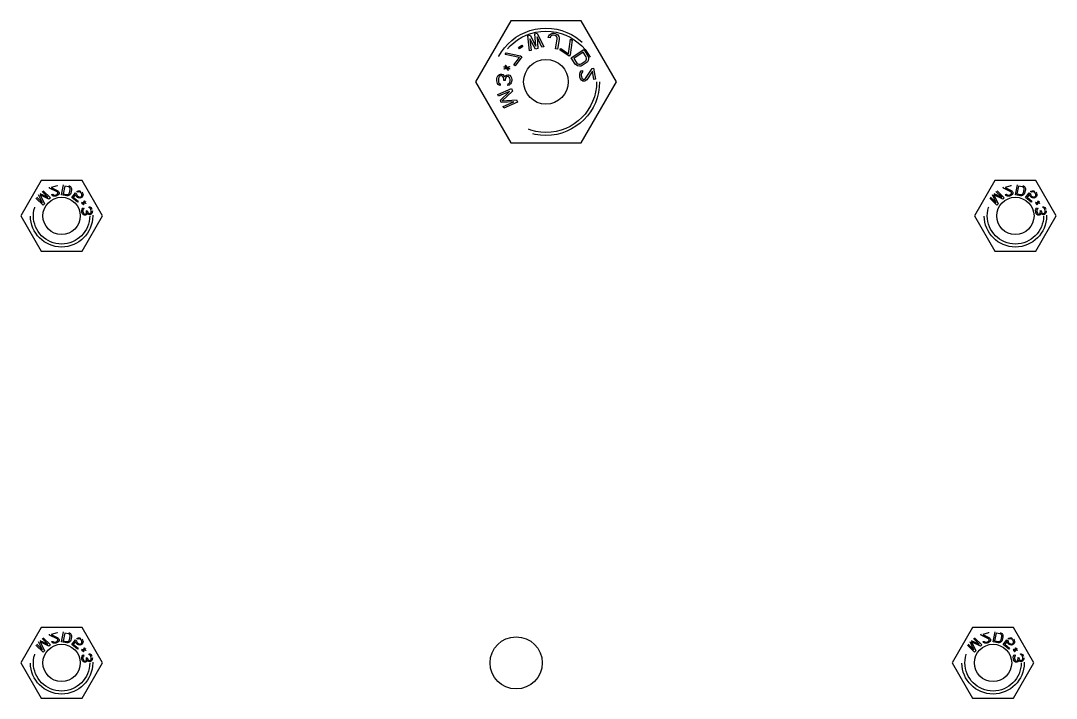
# Model space of a CAD drawing. Header units: millimetres. Extents: x 1262 to 3787, y 0 to 841.
# Drawn here: x 3569.5 to 3639, y 370.8 to 416.3 of the extents above; entities that cross this region are included whole.
import ezdxf

# ---------------------------------------------------------------- set-up
doc = ezdxf.new("R2010")
doc.units = ezdxf.units.MM
doc.header["$LTSCALE"] = 65.395
doc.linetypes.add('HIDDEN', pattern=[0.2, 0.1, -0.1])
doc.layers.get('0').update_dxf_attribs({"linetype": 'CONTINUOUS'})
doc.layers.add('02___PRT_ALL_AXES', color=7, linetype='CONTINUOUS')
doc.layers.add('DEFAULT_2', color=8, linetype='HIDDEN')

msp = doc.modelspace()

# ---------------------------------------------------------------- linework, layer by layer
at = {"color": 7, "linetype": 'Continuous'}
for p, q in [((3602.396, 416.304), (3600.029, 412.204)), ((3607.13, 416.304), (3602.396, 416.304)), ((3609.498, 412.204), (3607.13, 416.304)), ((3600.029, 412.204), (3602.396, 408.104)), ((3607.13, 408.104), (3609.498, 412.204)), ((3602.396, 408.104), (3607.13, 408.104)), ((3570.892, 405.579), (3569.521, 403.204)), ((3573.635, 405.579), (3570.892, 405.579)), ((3575.006, 403.204), (3573.635, 405.579)), ((3634.892, 405.579), (3633.521, 403.204)), ((3637.635, 405.579), (3634.892, 405.579)), ((3639.006, 403.204), (3637.635, 405.579)), ((3569.521, 403.204), (3570.892, 400.829)), ((3573.635, 400.829), (3575.006, 403.204)), ((3633.521, 403.204), (3634.892, 400.829)), ((3637.635, 400.829), (3639.006, 403.204)), ((3570.892, 400.829), (3573.635, 400.829)), ((3634.892, 400.829), (3637.635, 400.829)), ((3570.892, 375.579), (3569.521, 373.204)), ((3573.635, 375.579), (3570.892, 375.579)), ((3575.006, 373.204), (3573.635, 375.579)), ((3633.392, 375.579), (3632.021, 373.204)), ((3636.135, 375.579), (3633.392, 375.579)), ((3637.506, 373.204), (3636.135, 375.579)), ((3569.521, 373.204), (3570.892, 370.829)), ((3573.635, 370.829), (3575.006, 373.204)), ((3632.021, 373.204), (3633.392, 370.829)), ((3636.135, 370.829), (3637.506, 373.204)), ((3570.892, 370.829), (3573.635, 370.829)), ((3633.392, 370.829), (3636.135, 370.829))]:
    msp.add_line(p, q, dxfattribs=at)
at = {"layer": '02___PRT_ALL_AXES', "color": 3, "linetype": 'Continuous'}
for centre, radius in [((3604.763, 412.204), 1.5), ((3572.263, 403.204), 1.25), ((3636.263, 403.204), 1.25), ((3602.763, 373.204), 1.75), ((3572.263, 373.204), 1.25), ((3634.763, 373.204), 1.25)]:
    msp.add_circle(centre, radius, dxfattribs=at)
at = {"layer": 'DEFAULT_2', "color": 8, "linetype": 'HIDDEN'}
for p, q in [((3603.54, 415.287), (3603.7, 415.332)), ((3603.653, 414.279), (3603.54, 415.287)), ((3604.054, 414.393), (3603.684, 415.084)), ((3603.684, 415.084), (3603.774, 414.313)), ((3603.7, 415.332), (3604.082, 414.6)), ((3604.021, 415.423), (3604.181, 415.469)), ((3604.082, 414.6), (3604.021, 415.423)), ((3604.495, 414.518), (3604.165, 415.221)), ((3604.165, 415.221), (3604.214, 414.439)), ((3604.181, 415.469), (3604.615, 414.553)), ((3604.912, 415.183), (3604.951, 415.284)), ((3605.035, 415.161), (3604.912, 415.183)), ((3604.951, 415.284), (3605.007, 415.361)), ((3605.007, 415.361), (3605.104, 415.43)), ((3605.07, 415.241), (3605.035, 415.161)), ((3605.123, 415.297), (3605.07, 415.241)), ((3605.104, 415.43), (3605.193, 415.457)), ((3605.192, 415.328), (3605.123, 415.297)), ((3605.277, 415.334), (3605.192, 415.328)), ((3605.193, 415.457), (3605.3, 415.46)), ((3605.359, 415.32), (3605.277, 415.334)), ((3605.3, 415.46), (3605.382, 415.445)), ((3605.438, 415.284), (3605.359, 415.32)), ((3605.382, 415.445), (3605.481, 415.406)), ((3605.412, 414.424), (3605.527, 415.074)), ((3605.492, 415.231), (3605.438, 415.284)), ((3605.481, 415.406), (3605.555, 415.35)), ((3605.522, 415.161), (3605.492, 415.231)), ((3605.527, 415.074), (3605.522, 415.161)), ((3605.65, 415.052), (3605.535, 414.402)), ((3605.555, 415.35), (3605.622, 415.251)), ((3605.622, 415.251), (3605.648, 415.16)), ((3605.648, 415.16), (3605.65, 415.052)), ((3606.281, 414.088), (3606.416, 415.065)), ((3606.521, 414.997), (3606.386, 414.02)), ((3606.416, 415.065), (3606.521, 414.997)), ((3602.02, 414.045), (3602.095, 414.145)), ((3602.095, 414.145), (3603.06, 413.944)), ((3602.917, 414.495), (3603.154, 414.665)), ((3602.979, 414.409), (3602.917, 414.495)), ((3603.216, 414.579), (3602.979, 414.409)), ((3603.154, 414.665), (3603.216, 414.579)), ((3603.774, 414.313), (3603.653, 414.279)), ((3604.214, 414.439), (3604.054, 414.393)), ((3604.615, 414.553), (3604.495, 414.518)), ((3605.535, 414.402), (3605.412, 414.424)), ((3605.698, 414.338), (3605.756, 414.428)), ((3606.328, 413.931), (3605.698, 414.338)), ((3605.756, 414.428), (3606.281, 414.088)), ((3606.459, 413.812), (3607.296, 414.36)), ((3607.258, 414.185), (3606.635, 413.777)), ((3607.463, 413.872), (3607.258, 414.185)), ((3607.296, 414.36), (3607.57, 413.942)), ((3602.985, 413.844), (3602.02, 414.045)), ((3602.611, 413.343), (3602.985, 413.844)), ((3603.145, 413.88), (3602.696, 413.28)), ((3603.06, 413.944), (3603.145, 413.88)), ((3606.386, 414.02), (3606.328, 413.931)), ((3606.733, 413.394), (3606.459, 413.812)), ((3606.635, 413.777), (3606.84, 413.464)), ((3606.84, 413.464), (3606.903, 413.406)), ((3607.132, 413.406), (3607.399, 413.581)), ((3607.468, 413.476), (3607.201, 413.301)), ((3607.399, 413.581), (3607.459, 413.645)), ((3607.459, 413.645), (3607.49, 413.715)), ((3607.491, 413.79), (3607.463, 413.872)), ((3607.545, 413.552), (3607.468, 413.476)), ((3607.49, 413.715), (3607.491, 413.79)), ((3607.594, 413.633), (3607.545, 413.552)), ((3607.57, 413.942), (3607.609, 413.843)), ((3607.619, 413.75), (3607.594, 413.633)), ((3607.609, 413.843), (3607.619, 413.75)), ((3601.951, 413.192), (3601.965, 413.231)), ((3602.091, 413.141), (3601.951, 413.192)), ((3601.955, 413.08), (3602.091, 413.141)), ((3601.968, 413.053), (3601.955, 413.08)), ((3601.965, 413.231), (3602.105, 413.18)), ((3602.131, 413.126), (3601.968, 413.053)), ((3602.041, 413.314), (3602.068, 413.326)), ((3602.105, 413.18), (3602.041, 413.314)), ((3602.068, 413.326), (3602.145, 413.165)), ((3602.207, 412.964), (3602.131, 413.126)), ((3602.145, 413.165), (3602.308, 413.238)), ((3602.31, 413.06), (3602.17, 413.111)), ((3602.17, 413.111), (3602.234, 412.977)), ((3602.321, 413.211), (3602.185, 413.15)), ((3602.185, 413.15), (3602.325, 413.099)), ((3602.234, 412.977), (3602.207, 412.964)), ((3602.308, 413.238), (3602.321, 413.211)), ((3602.325, 413.099), (3602.31, 413.06)), ((3602.696, 413.28), (3602.611, 413.343)), ((3606.808, 413.318), (3606.733, 413.394)), ((3606.889, 413.272), (3606.808, 413.318)), ((3607.006, 413.249), (3606.889, 413.272)), ((3606.903, 413.406), (3606.973, 413.377)), ((3606.973, 413.377), (3607.05, 413.377)), ((3607.1, 413.261), (3607.006, 413.249)), ((3607.027, 412.745), (3607.055, 412.834)), ((3607.029, 412.597), (3607.027, 412.745)), ((3607.05, 413.377), (3607.132, 413.406)), ((3607.055, 412.834), (3607.126, 412.93)), ((3607.201, 413.301), (3607.1, 413.261)), ((3607.126, 412.93), (3607.206, 412.964)), ((3607.135, 412.742), (3607.131, 412.635)), ((3607.167, 412.81), (3607.135, 412.742)), ((3607.223, 412.862), (3607.167, 412.81)), ((3607.206, 412.964), (3607.223, 412.862)), ((3607.424, 412.43), (3607.854, 413.092)), ((3607.881, 412.928), (3607.503, 412.338)), ((3607.854, 413.092), (3607.959, 413.109)), ((3607.975, 412.352), (3607.881, 412.928)), ((3607.959, 413.109), (3608.08, 412.369)), ((3601.463, 412.265), (3601.47, 412.431)), ((3601.48, 412.181), (3601.463, 412.265)), ((3601.47, 412.431), (3601.495, 412.514)), ((3601.519, 412.095), (3601.48, 412.181)), ((3601.495, 412.514), (3601.541, 412.595)), ((3601.559, 412.031), (3601.519, 412.095)), ((3601.541, 412.595), (3601.586, 412.656)), ((3601.576, 412.406), (3601.57, 412.281)), ((3601.57, 412.281), (3601.587, 412.176)), ((3601.601, 412.509), (3601.576, 412.406)), ((3601.586, 412.656), (3601.652, 412.694)), ((3601.587, 412.176), (3601.606, 412.133)), ((3601.624, 412.55), (3601.601, 412.509)), ((3601.606, 412.133), (3601.647, 412.09)), ((3601.669, 412.589), (3601.624, 412.55)), ((3601.647, 412.09), (3601.688, 412.067)), ((3601.652, 412.694), (3601.717, 412.712)), ((3601.712, 412.608), (3601.669, 412.589)), ((3601.688, 412.067), (3601.684, 411.963)), ((3601.797, 412.605), (3601.712, 412.608)), ((3601.717, 412.712), (3601.802, 412.709)), ((3601.88, 412.559), (3601.797, 412.605)), ((3601.802, 412.709), (3601.886, 412.684)), ((3601.92, 412.495), (3601.88, 412.559)), ((3601.886, 412.684), (3601.948, 412.64)), ((3601.936, 412.369), (3601.92, 412.495)), ((3601.932, 412.286), (3601.936, 412.369)), ((3602.017, 412.282), (3601.932, 412.286)), ((3601.948, 412.64), (3601.986, 412.534)), ((3601.986, 412.534), (3602.053, 412.614)), ((3602.021, 412.365), (3602.017, 412.282)), ((3602.069, 412.488), (3602.021, 412.365)), ((3602.053, 412.614), (3602.119, 412.653)), ((3602.113, 412.528), (3602.069, 412.488)), ((3602.2, 412.566), (3602.113, 412.528)), ((3602.119, 412.653), (3602.205, 412.67)), ((3602.243, 412.564), (3602.2, 412.566)), ((3602.205, 412.67), (3602.247, 412.668)), ((3602.216, 411.961), (3602.221, 412.065)), ((3602.221, 412.065), (3602.286, 412.104)), ((3602.305, 412.52), (3602.243, 412.564)), ((3602.247, 412.668), (3602.331, 412.644)), ((3602.286, 412.104), (3602.332, 412.164)), ((3602.391, 412.057), (3602.302, 411.978)), ((3602.344, 412.455), (3602.305, 412.52)), ((3602.331, 412.644), (3602.413, 412.557)), ((3602.332, 412.164), (3602.357, 412.267)), ((3602.361, 412.35), (3602.344, 412.455)), ((3602.357, 412.267), (3602.361, 412.35)), ((3602.437, 412.139), (3602.391, 412.057)), ((3602.413, 412.557), (3602.452, 412.472)), ((3602.465, 412.283), (3602.437, 412.139)), ((3602.452, 412.472), (3602.466, 412.325)), ((3602.466, 412.325), (3602.465, 412.283)), ((3607.043, 412.515), (3607.029, 412.597)), ((3607.084, 412.395), (3607.043, 412.515)), ((3607.14, 412.32), (3607.084, 412.395)), ((3607.131, 412.635), (3607.145, 412.553)), ((3607.237, 412.252), (3607.14, 412.32)), ((3607.145, 412.553), (3607.182, 412.454)), ((3607.182, 412.454), (3607.235, 412.399)), ((3607.235, 412.399), (3607.304, 412.368)), ((3607.325, 412.245), (3607.237, 412.252)), ((3607.304, 412.368), (3607.346, 412.375)), ((3607.367, 412.252), (3607.325, 412.245)), ((3607.346, 412.375), (3607.424, 412.43)), ((3607.447, 412.286), (3607.367, 412.252)), ((3607.503, 412.338), (3607.447, 412.286)), ((3608.08, 412.369), (3607.975, 412.352)), ((3601.537, 411.35), (3602.454, 411.747)), ((3601.621, 411.987), (3601.559, 412.031)), ((3602.309, 411.548), (3601.587, 411.235)), ((3601.684, 411.963), (3601.621, 411.987)), ((3601.703, 410.967), (3602.309, 411.548)), ((3602.529, 411.575), (3601.833, 410.933)), ((3602.302, 411.978), (3602.216, 411.961)), ((3602.454, 411.747), (3602.529, 411.575)), ((3601.587, 411.235), (3601.537, 411.35)), ((3601.769, 410.814), (3601.703, 410.967)), ((3602.607, 410.86), (3601.769, 410.814)), ((3601.833, 410.933), (3602.778, 411.002)), ((3601.885, 410.547), (3602.607, 410.86)), ((3602.852, 410.83), (3601.935, 410.432)), ((3602.778, 411.002), (3602.852, 410.83)), ((3601.935, 410.432), (3601.885, 410.547)), ((3571.462, 405.072), (3571.446, 405.127)), ((3571.967, 405.214), (3571.574, 405.103)), ((3571.574, 405.103), (3572.014, 404.887)), ((3571.951, 405.27), (3571.967, 405.214)), ((3572.263, 404.624), (3572.403, 405.289)), ((3572.475, 405.203), (3572.367, 404.693)), ((3572.731, 405.15), (3572.475, 405.203)), ((3572.785, 405.123), (3572.731, 405.15)), ((3572.754, 405.235), (3572.818, 405.207)), ((3572.822, 405.085), (3572.785, 405.123)), ((3572.818, 405.207), (3572.869, 405.166)), ((3572.869, 405.166), (3572.914, 405.096)), ((3635.462, 405.072), (3635.446, 405.127)), ((3635.967, 405.214), (3635.574, 405.103)), ((3635.574, 405.103), (3636.014, 404.887)), ((3635.951, 405.27), (3635.967, 405.214)), ((3636.263, 404.624), (3636.403, 405.289)), ((3636.475, 405.203), (3636.367, 404.693)), ((3636.731, 405.15), (3636.475, 405.203)), ((3636.785, 405.123), (3636.731, 405.15)), ((3636.754, 405.235), (3636.818, 405.207)), ((3636.822, 405.085), (3636.785, 405.123)), ((3636.818, 405.207), (3636.869, 405.166)), ((3636.869, 405.166), (3636.914, 405.096)), ((3570.593, 404.459), (3570.976, 404.087)), ((3570.976, 404.087), (3570.723, 404.617)), ((3570.805, 404.701), (3571.342, 404.464)), ((3571.418, 404.329), (3570.817, 404.607)), ((3570.817, 404.607), (3571.114, 404.015)), ((3571.342, 404.464), (3570.958, 404.836)), ((3571.029, 404.89), (3571.51, 404.423)), ((3571.51, 404.423), (3571.418, 404.329)), ((3571.956, 404.824), (3571.462, 405.072)), ((3571.602, 404.631), (3571.672, 404.651)), ((3571.632, 404.578), (3571.602, 404.631)), ((3571.704, 404.536), (3571.632, 404.578)), ((3571.672, 404.651), (3571.712, 404.616)), ((3571.769, 404.524), (3571.704, 404.536)), ((3571.712, 404.616), (3571.762, 404.599)), ((3571.762, 404.599), (3571.837, 404.605)), ((3571.871, 404.537), (3571.769, 404.524)), ((3571.837, 404.605), (3571.893, 404.621)), ((3571.927, 404.553), (3571.871, 404.537)), ((3571.893, 404.621), (3571.959, 404.655)), ((3572.007, 404.591), (3571.927, 404.553)), ((3572.001, 404.775), (3571.956, 404.824)), ((3571.959, 404.655), (3571.993, 404.695)), ((3571.993, 404.695), (3572.009, 404.746)), ((3572.009, 404.746), (3572.001, 404.775)), ((3572.055, 404.636), (3572.007, 404.591)), ((3572.014, 404.887), (3572.055, 404.852)), ((3572.055, 404.852), (3572.085, 404.799)), ((3572.095, 404.709), (3572.055, 404.636)), ((3572.085, 404.799), (3572.093, 404.77)), ((3572.093, 404.77), (3572.095, 404.709)), ((3572.606, 404.552), (3572.263, 404.624)), ((3572.367, 404.693), (3572.624, 404.639)), ((3572.68, 404.552), (3572.606, 404.552)), ((3572.624, 404.639), (3572.684, 404.642)), ((3572.744, 404.569), (3572.68, 404.552)), ((3572.684, 404.642), (3572.733, 404.662)), ((3572.733, 404.662), (3572.771, 404.7)), ((3572.813, 404.615), (3572.744, 404.569)), ((3572.771, 404.7), (3572.798, 404.755)), ((3572.798, 404.755), (3572.844, 404.974)), ((3572.854, 404.667), (3572.813, 404.615)), ((3572.842, 405.035), (3572.822, 405.085)), ((3572.844, 404.974), (3572.842, 405.035)), ((3572.883, 404.737), (3572.854, 404.667)), ((3572.929, 404.956), (3572.883, 404.737)), ((3572.914, 405.096), (3572.93, 405.032)), ((3572.93, 405.032), (3572.929, 404.956)), ((3572.945, 404.443), (3573.191, 404.742)), ((3573.328, 404.128), (3572.945, 404.443)), ((3573.2, 404.638), (3573.049, 404.454)), ((3573.049, 404.454), (3573.375, 404.185)), ((3573.191, 404.742), (3573.27, 404.677)), ((3573.228, 404.557), (3573.2, 404.638)), ((3573.275, 404.499), (3573.228, 404.557)), ((3573.27, 404.677), (3573.287, 404.605)), ((3573.342, 404.444), (3573.275, 404.499)), ((3573.277, 404.845), (3573.337, 404.873)), ((3573.344, 404.79), (3573.277, 404.845)), ((3573.287, 404.605), (3573.322, 404.557)), ((3573.322, 404.557), (3573.39, 404.501)), ((3573.337, 404.873), (3573.409, 404.891)), ((3573.408, 404.409), (3573.342, 404.444)), ((3573.405, 404.817), (3573.344, 404.79)), ((3573.39, 404.501), (3573.444, 404.475)), ((3573.457, 404.812), (3573.405, 404.817)), ((3573.493, 404.397), (3573.408, 404.409)), ((3573.409, 404.891), (3573.493, 404.879)), ((3573.444, 404.475), (3573.497, 404.471)), ((3573.512, 404.787), (3573.457, 404.812)), ((3573.493, 404.879), (3573.557, 404.845)), ((3573.565, 404.415), (3573.493, 404.397)), ((3573.497, 404.471), (3573.548, 404.486)), ((3573.579, 404.731), (3573.512, 404.787)), ((3573.548, 404.486), (3573.588, 404.512)), ((3573.634, 404.454), (3573.565, 404.415)), ((3573.615, 404.682), (3573.579, 404.731)), ((3573.588, 404.512), (3573.607, 404.535)), ((3573.607, 404.535), (3573.624, 404.578)), ((3573.63, 404.631), (3573.615, 404.682)), ((3573.624, 404.578), (3573.63, 404.631)), ((3573.628, 404.786), (3573.673, 404.73)), ((3573.672, 404.5), (3573.634, 404.454)), ((3573.697, 404.576), (3573.672, 404.5)), ((3573.673, 404.73), (3573.701, 404.65)), ((3573.701, 404.65), (3573.697, 404.576)), ((3634.593, 404.459), (3634.976, 404.087)), ((3634.976, 404.087), (3634.723, 404.617)), ((3634.805, 404.701), (3635.342, 404.464)), ((3635.418, 404.329), (3634.817, 404.607)), ((3634.817, 404.607), (3635.114, 404.015)), ((3635.342, 404.464), (3634.958, 404.836)), ((3635.029, 404.89), (3635.51, 404.423)), ((3635.51, 404.423), (3635.418, 404.329)), ((3635.956, 404.824), (3635.462, 405.072)), ((3635.602, 404.631), (3635.672, 404.651)), ((3635.632, 404.578), (3635.602, 404.631)), ((3635.704, 404.536), (3635.632, 404.578)), ((3635.672, 404.651), (3635.712, 404.616)), ((3635.769, 404.524), (3635.704, 404.536)), ((3635.712, 404.616), (3635.762, 404.599)), ((3635.762, 404.599), (3635.837, 404.605)), ((3635.871, 404.537), (3635.769, 404.524)), ((3635.837, 404.605), (3635.893, 404.621)), ((3635.927, 404.553), (3635.871, 404.537)), ((3635.893, 404.621), (3635.959, 404.655)), ((3636.007, 404.591), (3635.927, 404.553)), ((3636.001, 404.775), (3635.956, 404.824)), ((3635.959, 404.655), (3635.993, 404.695)), ((3635.993, 404.695), (3636.009, 404.746)), ((3636.009, 404.746), (3636.001, 404.775)), ((3636.055, 404.636), (3636.007, 404.591)), ((3636.014, 404.887), (3636.055, 404.852)), ((3636.055, 404.852), (3636.085, 404.799)), ((3636.095, 404.709), (3636.055, 404.636)), ((3636.085, 404.799), (3636.093, 404.77)), ((3636.093, 404.77), (3636.095, 404.709)), ((3636.606, 404.552), (3636.263, 404.624)), ((3636.367, 404.693), (3636.624, 404.639)), ((3636.68, 404.552), (3636.606, 404.552)), ((3636.624, 404.639), (3636.684, 404.642)), ((3636.744, 404.569), (3636.68, 404.552)), ((3636.684, 404.642), (3636.733, 404.662)), ((3636.733, 404.662), (3636.771, 404.7)), ((3636.813, 404.615), (3636.744, 404.569)), ((3636.771, 404.7), (3636.798, 404.755)), ((3636.798, 404.755), (3636.844, 404.974)), ((3636.854, 404.667), (3636.813, 404.615)), ((3636.842, 405.035), (3636.822, 405.085)), ((3636.844, 404.974), (3636.842, 405.035)), ((3636.883, 404.737), (3636.854, 404.667)), ((3636.929, 404.956), (3636.883, 404.737)), ((3636.914, 405.096), (3636.93, 405.032)), ((3636.93, 405.032), (3636.929, 404.956)), ((3636.945, 404.443), (3637.191, 404.742)), ((3637.328, 404.128), (3636.945, 404.443)), ((3637.2, 404.638), (3637.049, 404.454)), ((3637.049, 404.454), (3637.375, 404.185)), ((3637.191, 404.742), (3637.27, 404.677)), ((3637.228, 404.557), (3637.2, 404.638)), ((3637.275, 404.499), (3637.228, 404.557)), ((3637.27, 404.677), (3637.287, 404.605)), ((3637.342, 404.444), (3637.275, 404.499)), ((3637.277, 404.845), (3637.337, 404.873)), ((3637.344, 404.79), (3637.277, 404.845)), ((3637.287, 404.605), (3637.322, 404.557)), ((3637.322, 404.557), (3637.39, 404.501)), ((3637.337, 404.873), (3637.409, 404.891)), ((3637.408, 404.409), (3637.342, 404.444)), ((3637.405, 404.817), (3637.344, 404.79)), ((3637.39, 404.501), (3637.444, 404.475)), ((3637.457, 404.812), (3637.405, 404.817)), ((3637.493, 404.397), (3637.408, 404.409)), ((3637.409, 404.891), (3637.493, 404.879)), ((3637.444, 404.475), (3637.497, 404.471)), ((3637.512, 404.787), (3637.457, 404.812)), ((3637.493, 404.879), (3637.557, 404.845)), ((3637.565, 404.415), (3637.493, 404.397)), ((3637.497, 404.471), (3637.548, 404.486)), ((3637.579, 404.731), (3637.512, 404.787)), ((3637.548, 404.486), (3637.588, 404.512)), ((3637.634, 404.454), (3637.565, 404.415)), ((3637.615, 404.682), (3637.579, 404.731)), ((3637.588, 404.512), (3637.607, 404.535)), ((3637.607, 404.535), (3637.624, 404.578)), ((3637.63, 404.631), (3637.615, 404.682)), ((3637.624, 404.578), (3637.63, 404.631)), ((3637.628, 404.786), (3637.673, 404.73)), ((3637.672, 404.5), (3637.634, 404.454)), ((3637.697, 404.576), (3637.672, 404.5)), ((3637.673, 404.73), (3637.701, 404.65)), ((3637.701, 404.65), (3637.697, 404.576)), ((3571.022, 403.921), (3570.541, 404.388)), ((3571.114, 404.015), (3571.022, 403.921)), ((3573.375, 404.185), (3573.328, 404.128)), ((3573.621, 404.108), (3573.626, 404.128)), ((3573.722, 404.083), (3573.621, 404.108)), ((3573.626, 404.128), (3573.747, 404.098)), ((3573.632, 404.03), (3573.722, 404.083)), ((3573.646, 404.005), (3573.632, 404.03)), ((3573.64, 403.645), (3573.687, 403.713)), ((3573.736, 404.058), (3573.646, 404.005)), ((3573.687, 403.713), (3573.743, 403.739)), ((3573.709, 403.957), (3573.736, 404.058)), ((3573.729, 403.952), (3573.709, 403.957)), ((3573.762, 404.073), (3573.729, 403.952)), ((3573.743, 403.739), (3573.757, 403.667)), ((3573.747, 404.098), (3573.78, 404.218)), ((3573.884, 404.042), (3573.762, 404.073)), ((3573.801, 404.213), (3573.773, 404.113)), ((3573.773, 404.113), (3573.863, 404.165)), ((3573.78, 404.218), (3573.801, 404.213)), ((3573.878, 404.14), (3573.788, 404.088)), ((3573.788, 404.088), (3573.889, 404.062)), ((3573.863, 404.165), (3573.878, 404.14)), ((3573.889, 404.062), (3573.884, 404.042)), ((3574.106, 403.823), (3574.153, 403.817)), ((3574.12, 403.751), (3574.106, 403.823)), ((3574.152, 403.743), (3574.12, 403.751)), ((3574.186, 403.72), (3574.152, 403.743)), ((3574.153, 403.817), (3574.202, 403.797)), ((3574.207, 403.694), (3574.186, 403.72)), ((3574.202, 403.797), (3574.239, 403.759)), ((3574.239, 403.759), (3574.28, 403.708)), ((3574.28, 403.708), (3574.304, 403.657)), ((3635.022, 403.921), (3634.541, 404.388)), ((3635.114, 404.015), (3635.022, 403.921)), ((3637.375, 404.185), (3637.328, 404.128)), ((3637.621, 404.108), (3637.626, 404.128)), ((3637.722, 404.083), (3637.621, 404.108)), ((3637.626, 404.128), (3637.747, 404.098)), ((3637.632, 404.03), (3637.722, 404.083)), ((3637.646, 404.005), (3637.632, 404.03)), ((3637.64, 403.645), (3637.687, 403.713)), ((3637.736, 404.058), (3637.646, 404.005)), ((3637.687, 403.713), (3637.743, 403.739)), ((3637.709, 403.957), (3637.736, 404.058)), ((3637.729, 403.952), (3637.709, 403.957)), ((3637.762, 404.073), (3637.729, 403.952)), ((3637.743, 403.739), (3637.757, 403.667)), ((3637.747, 404.098), (3637.78, 404.218)), ((3637.884, 404.042), (3637.762, 404.073)), ((3637.801, 404.213), (3637.773, 404.113)), ((3637.773, 404.113), (3637.863, 404.165)), ((3637.78, 404.218), (3637.801, 404.213)), ((3637.878, 404.14), (3637.788, 404.088)), ((3637.788, 404.088), (3637.889, 404.062)), ((3637.863, 404.165), (3637.878, 404.14)), ((3637.889, 404.062), (3637.884, 404.042)), ((3638.106, 403.823), (3638.153, 403.817)), ((3638.12, 403.751), (3638.106, 403.823)), ((3638.152, 403.743), (3638.12, 403.751)), ((3638.186, 403.72), (3638.152, 403.743)), ((3638.153, 403.817), (3638.202, 403.797)), ((3638.207, 403.694), (3638.186, 403.72)), ((3638.202, 403.797), (3638.239, 403.759)), ((3638.239, 403.759), (3638.28, 403.708)), ((3638.28, 403.708), (3638.304, 403.657)), ((3573.621, 403.582), (3573.64, 403.645)), ((3573.626, 403.479), (3573.621, 403.582)), ((3573.631, 403.45), (3573.626, 403.479)), ((3573.665, 403.353), (3573.631, 403.45)), ((3573.705, 403.301), (3573.665, 403.353)), ((3573.697, 403.582), (3573.696, 403.507)), ((3573.696, 403.507), (3573.707, 403.45)), ((3573.718, 403.63), (3573.697, 403.582)), ((3573.775, 403.255), (3573.705, 403.301)), ((3573.707, 403.45), (3573.736, 403.381)), ((3573.757, 403.667), (3573.718, 403.63)), ((3573.736, 403.381), (3573.773, 403.344)), ((3573.773, 403.344), (3573.822, 403.323)), ((3573.836, 403.252), (3573.775, 403.255)), ((3573.822, 403.323), (3573.852, 403.329)), ((3573.865, 403.257), (3573.836, 403.252)), ((3573.852, 403.329), (3573.905, 403.369)), ((3573.921, 403.283), (3573.865, 403.257)), ((3573.905, 403.369), (3573.928, 403.403)), ((3573.96, 403.32), (3573.921, 403.283)), ((3573.928, 403.403), (3573.941, 403.495)), ((3573.93, 403.552), (3573.989, 403.563)), ((3573.941, 403.495), (3573.93, 403.552)), ((3573.992, 403.386), (3573.96, 403.32)), ((3573.989, 403.563), (3574, 403.506)), ((3574.035, 403.32), (3573.992, 403.386)), ((3574, 403.506), (3574.031, 403.423)), ((3574.031, 403.423), (3574.068, 403.385)), ((3574.085, 403.299), (3574.035, 403.32)), ((3574.068, 403.385), (3574.132, 403.368)), ((3574.146, 403.296), (3574.085, 403.299)), ((3574.132, 403.368), (3574.191, 403.379)), ((3574.205, 403.307), (3574.146, 403.296)), ((3574.191, 403.379), (3574.217, 403.399)), ((3574.246, 403.33), (3574.205, 403.307)), ((3574.235, 403.625), (3574.207, 403.694)), ((3574.217, 403.399), (3574.241, 403.433)), ((3574.251, 403.539), (3574.235, 403.625)), ((3574.241, 403.433), (3574.25, 403.465)), ((3574.284, 403.367), (3574.246, 403.33)), ((3574.25, 403.465), (3574.251, 403.539)), ((3574.305, 403.416), (3574.284, 403.367)), ((3574.323, 403.479), (3574.305, 403.416)), ((3574.327, 403.535), (3574.323, 403.479)), ((3637.621, 403.582), (3637.64, 403.645)), ((3637.626, 403.479), (3637.621, 403.582)), ((3637.631, 403.45), (3637.626, 403.479)), ((3637.665, 403.353), (3637.631, 403.45)), ((3637.705, 403.301), (3637.665, 403.353)), ((3637.697, 403.582), (3637.696, 403.507)), ((3637.696, 403.507), (3637.707, 403.45)), ((3637.718, 403.63), (3637.697, 403.582)), ((3637.775, 403.255), (3637.705, 403.301)), ((3637.707, 403.45), (3637.736, 403.381)), ((3637.757, 403.667), (3637.718, 403.63)), ((3637.736, 403.381), (3637.773, 403.344)), ((3637.773, 403.344), (3637.822, 403.323)), ((3637.836, 403.252), (3637.775, 403.255)), ((3637.822, 403.323), (3637.852, 403.329)), ((3637.865, 403.257), (3637.836, 403.252)), ((3637.852, 403.329), (3637.905, 403.369)), ((3637.921, 403.283), (3637.865, 403.257)), ((3637.905, 403.369), (3637.928, 403.403)), ((3637.96, 403.32), (3637.921, 403.283)), ((3637.928, 403.403), (3637.941, 403.495)), ((3637.93, 403.552), (3637.989, 403.563)), ((3637.941, 403.495), (3637.93, 403.552)), ((3637.992, 403.386), (3637.96, 403.32)), ((3637.989, 403.563), (3638, 403.506)), ((3638.035, 403.32), (3637.992, 403.386)), ((3638, 403.506), (3638.031, 403.423)), ((3638.031, 403.423), (3638.068, 403.385)), ((3638.085, 403.299), (3638.035, 403.32)), ((3638.068, 403.385), (3638.132, 403.368)), ((3638.146, 403.296), (3638.085, 403.299)), ((3638.132, 403.368), (3638.191, 403.379)), ((3638.205, 403.307), (3638.146, 403.296)), ((3638.191, 403.379), (3638.217, 403.399)), ((3638.246, 403.33), (3638.205, 403.307)), ((3638.235, 403.625), (3638.207, 403.694)), ((3638.217, 403.399), (3638.241, 403.433)), ((3638.251, 403.539), (3638.235, 403.625)), ((3638.241, 403.433), (3638.25, 403.465)), ((3638.284, 403.367), (3638.246, 403.33)), ((3638.25, 403.465), (3638.251, 403.539)), ((3638.305, 403.416), (3638.284, 403.367)), ((3638.323, 403.479), (3638.305, 403.416)), ((3638.327, 403.535), (3638.323, 403.479)), ((3571.951, 375.27), (3571.967, 375.214)), ((3572.263, 374.624), (3572.403, 375.289)), ((3572.754, 375.235), (3572.818, 375.207)), ((3634.451, 375.27), (3634.467, 375.214)), ((3634.763, 374.624), (3634.903, 375.289)), ((3635.254, 375.235), (3635.318, 375.207)), ((3570.976, 374.087), (3570.723, 374.617)), ((3570.805, 374.701), (3571.342, 374.464)), ((3571.418, 374.329), (3570.817, 374.607)), ((3570.817, 374.607), (3571.114, 374.015)), ((3571.342, 374.464), (3570.958, 374.836)), ((3571.029, 374.89), (3571.51, 374.423)), ((3571.462, 375.072), (3571.446, 375.127)), ((3571.956, 374.824), (3571.462, 375.072)), ((3571.967, 375.214), (3571.574, 375.103)), ((3571.574, 375.103), (3572.014, 374.887)), ((3571.602, 374.631), (3571.672, 374.651)), ((3571.632, 374.578), (3571.602, 374.631)), ((3571.704, 374.536), (3571.632, 374.578)), ((3571.672, 374.651), (3571.712, 374.616)), ((3571.769, 374.524), (3571.704, 374.536)), ((3571.712, 374.616), (3571.762, 374.599)), ((3571.762, 374.599), (3571.837, 374.605)), ((3571.871, 374.537), (3571.769, 374.524)), ((3571.837, 374.605), (3571.893, 374.621)), ((3571.927, 374.553), (3571.871, 374.537)), ((3571.893, 374.621), (3571.959, 374.655)), ((3572.007, 374.591), (3571.927, 374.553)), ((3572.001, 374.775), (3571.956, 374.824)), ((3571.959, 374.655), (3571.993, 374.695)), ((3571.993, 374.695), (3572.009, 374.746)), ((3572.009, 374.746), (3572.001, 374.775)), ((3572.055, 374.636), (3572.007, 374.591)), ((3572.014, 374.887), (3572.055, 374.852)), ((3572.055, 374.852), (3572.085, 374.799)), ((3572.095, 374.709), (3572.055, 374.636)), ((3572.085, 374.799), (3572.093, 374.77)), ((3572.093, 374.77), (3572.095, 374.709)), ((3572.606, 374.552), (3572.263, 374.624)), ((3572.475, 375.203), (3572.367, 374.693)), ((3572.367, 374.693), (3572.624, 374.639)), ((3572.731, 375.15), (3572.475, 375.203)), ((3572.68, 374.552), (3572.606, 374.552)), ((3572.624, 374.639), (3572.684, 374.642)), ((3572.744, 374.569), (3572.68, 374.552)), ((3572.684, 374.642), (3572.733, 374.662)), ((3572.785, 375.123), (3572.731, 375.15)), ((3572.733, 374.662), (3572.771, 374.7)), ((3572.813, 374.615), (3572.744, 374.569)), ((3572.771, 374.7), (3572.798, 374.755)), ((3572.822, 375.085), (3572.785, 375.123)), ((3572.798, 374.755), (3572.844, 374.974)), ((3572.854, 374.667), (3572.813, 374.615)), ((3572.818, 375.207), (3572.869, 375.166)), ((3572.842, 375.035), (3572.822, 375.085)), ((3572.844, 374.974), (3572.842, 375.035)), ((3572.883, 374.737), (3572.854, 374.667)), ((3572.869, 375.166), (3572.914, 375.096)), ((3572.929, 374.956), (3572.883, 374.737)), ((3572.914, 375.096), (3572.93, 375.032)), ((3572.93, 375.032), (3572.929, 374.956)), ((3572.945, 374.443), (3573.191, 374.742)), ((3573.2, 374.638), (3573.049, 374.454)), ((3573.191, 374.742), (3573.27, 374.677)), ((3573.228, 374.557), (3573.2, 374.638)), ((3573.275, 374.499), (3573.228, 374.557)), ((3573.27, 374.677), (3573.287, 374.605)), ((3573.277, 374.845), (3573.337, 374.873)), ((3573.344, 374.79), (3573.277, 374.845)), ((3573.287, 374.605), (3573.322, 374.557)), ((3573.322, 374.557), (3573.39, 374.501)), ((3573.337, 374.873), (3573.409, 374.891)), ((3573.405, 374.817), (3573.344, 374.79)), ((3573.457, 374.812), (3573.405, 374.817)), ((3573.409, 374.891), (3573.493, 374.879)), ((3573.512, 374.787), (3573.457, 374.812)), ((3573.493, 374.879), (3573.557, 374.845)), ((3573.579, 374.731), (3573.512, 374.787)), ((3573.615, 374.682), (3573.579, 374.731)), ((3573.588, 374.512), (3573.607, 374.535)), ((3573.607, 374.535), (3573.624, 374.578)), ((3573.63, 374.631), (3573.615, 374.682)), ((3573.624, 374.578), (3573.63, 374.631)), ((3573.628, 374.786), (3573.673, 374.73)), ((3573.697, 374.576), (3573.672, 374.5)), ((3573.673, 374.73), (3573.701, 374.65)), ((3573.701, 374.65), (3573.697, 374.576)), ((3633.476, 374.087), (3633.223, 374.617)), ((3633.305, 374.701), (3633.842, 374.464)), ((3633.918, 374.329), (3633.317, 374.607)), ((3633.317, 374.607), (3633.614, 374.015)), ((3633.842, 374.464), (3633.458, 374.836)), ((3633.529, 374.89), (3634.01, 374.423)), ((3633.962, 375.072), (3633.946, 375.127)), ((3634.456, 374.824), (3633.962, 375.072)), ((3634.467, 375.214), (3634.074, 375.103)), ((3634.074, 375.103), (3634.514, 374.887)), ((3634.102, 374.631), (3634.172, 374.651)), ((3634.132, 374.578), (3634.102, 374.631)), ((3634.204, 374.536), (3634.132, 374.578)), ((3634.172, 374.651), (3634.212, 374.616)), ((3634.269, 374.524), (3634.204, 374.536)), ((3634.212, 374.616), (3634.262, 374.599)), ((3634.262, 374.599), (3634.337, 374.605)), ((3634.371, 374.537), (3634.269, 374.524)), ((3634.337, 374.605), (3634.393, 374.621)), ((3634.427, 374.553), (3634.371, 374.537)), ((3634.393, 374.621), (3634.459, 374.655)), ((3634.507, 374.591), (3634.427, 374.553)), ((3634.501, 374.775), (3634.456, 374.824)), ((3634.459, 374.655), (3634.493, 374.695)), ((3634.493, 374.695), (3634.509, 374.746)), ((3634.509, 374.746), (3634.501, 374.775)), ((3634.555, 374.636), (3634.507, 374.591)), ((3634.514, 374.887), (3634.555, 374.852)), ((3634.555, 374.852), (3634.585, 374.799)), ((3634.595, 374.709), (3634.555, 374.636)), ((3634.585, 374.799), (3634.593, 374.77)), ((3634.593, 374.77), (3634.595, 374.709)), ((3635.106, 374.552), (3634.763, 374.624)), ((3634.975, 375.203), (3634.867, 374.693)), ((3634.867, 374.693), (3635.124, 374.639)), ((3635.231, 375.15), (3634.975, 375.203)), ((3635.18, 374.552), (3635.106, 374.552)), ((3635.124, 374.639), (3635.184, 374.642)), ((3635.244, 374.569), (3635.18, 374.552)), ((3635.184, 374.642), (3635.233, 374.662)), ((3635.285, 375.123), (3635.231, 375.15)), ((3635.233, 374.662), (3635.271, 374.7)), ((3635.313, 374.615), (3635.244, 374.569)), ((3635.271, 374.7), (3635.298, 374.755)), ((3635.322, 375.085), (3635.285, 375.123)), ((3635.298, 374.755), (3635.344, 374.974)), ((3635.354, 374.667), (3635.313, 374.615)), ((3635.318, 375.207), (3635.369, 375.166)), ((3635.342, 375.035), (3635.322, 375.085)), ((3635.344, 374.974), (3635.342, 375.035)), ((3635.383, 374.737), (3635.354, 374.667)), ((3635.369, 375.166), (3635.414, 375.096)), ((3635.429, 374.956), (3635.383, 374.737)), ((3635.414, 375.096), (3635.43, 375.032)), ((3635.43, 375.032), (3635.429, 374.956)), ((3635.445, 374.443), (3635.691, 374.742)), ((3635.7, 374.638), (3635.549, 374.454)), ((3635.691, 374.742), (3635.77, 374.677)), ((3635.728, 374.557), (3635.7, 374.638)), ((3635.775, 374.499), (3635.728, 374.557)), ((3635.77, 374.677), (3635.787, 374.605)), ((3635.777, 374.845), (3635.837, 374.873)), ((3635.844, 374.79), (3635.777, 374.845)), ((3635.787, 374.605), (3635.822, 374.557)), ((3635.822, 374.557), (3635.89, 374.501)), ((3635.837, 374.873), (3635.909, 374.891)), ((3635.905, 374.817), (3635.844, 374.79)), ((3635.957, 374.812), (3635.905, 374.817)), ((3635.909, 374.891), (3635.993, 374.879)), ((3636.012, 374.787), (3635.957, 374.812)), ((3635.993, 374.879), (3636.057, 374.845)), ((3636.079, 374.731), (3636.012, 374.787)), ((3636.115, 374.682), (3636.079, 374.731)), ((3636.088, 374.512), (3636.107, 374.535)), ((3636.107, 374.535), (3636.124, 374.578)), ((3636.13, 374.631), (3636.115, 374.682)), ((3636.124, 374.578), (3636.13, 374.631)), ((3636.128, 374.786), (3636.173, 374.73)), ((3636.197, 374.576), (3636.172, 374.5)), ((3636.173, 374.73), (3636.201, 374.65)), ((3636.201, 374.65), (3636.197, 374.576)), ((3571.022, 373.921), (3570.541, 374.388)), ((3570.593, 374.459), (3570.976, 374.087)), ((3571.114, 374.015), (3571.022, 373.921)), ((3571.51, 374.423), (3571.418, 374.329)), ((3573.328, 374.128), (3572.945, 374.443)), ((3573.049, 374.454), (3573.375, 374.185)), ((3573.342, 374.444), (3573.275, 374.499)), ((3573.375, 374.185), (3573.328, 374.128)), ((3573.408, 374.409), (3573.342, 374.444)), ((3573.39, 374.501), (3573.444, 374.475)), ((3573.493, 374.397), (3573.408, 374.409)), ((3573.444, 374.475), (3573.497, 374.471)), ((3573.565, 374.415), (3573.493, 374.397)), ((3573.497, 374.471), (3573.548, 374.486)), ((3573.548, 374.486), (3573.588, 374.512)), ((3573.634, 374.454), (3573.565, 374.415)), ((3573.621, 374.108), (3573.626, 374.128)), ((3573.722, 374.083), (3573.621, 374.108)), ((3573.626, 374.128), (3573.747, 374.098)), ((3573.632, 374.03), (3573.722, 374.083)), ((3573.646, 374.005), (3573.632, 374.03)), ((3573.672, 374.5), (3573.634, 374.454)), ((3573.736, 374.058), (3573.646, 374.005)), ((3573.709, 373.957), (3573.736, 374.058)), ((3573.729, 373.952), (3573.709, 373.957)), ((3573.762, 374.073), (3573.729, 373.952)), ((3573.747, 374.098), (3573.78, 374.218)), ((3573.884, 374.042), (3573.762, 374.073)), ((3573.801, 374.213), (3573.773, 374.113)), ((3573.773, 374.113), (3573.863, 374.165)), ((3573.78, 374.218), (3573.801, 374.213)), ((3573.878, 374.14), (3573.788, 374.088)), ((3573.788, 374.088), (3573.889, 374.062)), ((3573.863, 374.165), (3573.878, 374.14)), ((3573.889, 374.062), (3573.884, 374.042)), ((3633.522, 373.921), (3633.041, 374.388)), ((3633.093, 374.459), (3633.476, 374.087)), ((3633.614, 374.015), (3633.522, 373.921)), ((3634.01, 374.423), (3633.918, 374.329)), ((3635.828, 374.128), (3635.445, 374.443)), ((3635.549, 374.454), (3635.875, 374.185)), ((3635.842, 374.444), (3635.775, 374.499)), ((3635.875, 374.185), (3635.828, 374.128)), ((3635.908, 374.409), (3635.842, 374.444)), ((3635.89, 374.501), (3635.944, 374.475)), ((3635.993, 374.397), (3635.908, 374.409)), ((3635.944, 374.475), (3635.997, 374.471)), ((3636.065, 374.415), (3635.993, 374.397)), ((3635.997, 374.471), (3636.048, 374.486)), ((3636.048, 374.486), (3636.088, 374.512)), ((3636.134, 374.454), (3636.065, 374.415)), ((3636.121, 374.108), (3636.126, 374.128)), ((3636.222, 374.083), (3636.121, 374.108)), ((3636.126, 374.128), (3636.247, 374.098)), ((3636.132, 374.03), (3636.222, 374.083)), ((3636.146, 374.005), (3636.132, 374.03)), ((3636.172, 374.5), (3636.134, 374.454)), ((3636.236, 374.058), (3636.146, 374.005)), ((3636.209, 373.957), (3636.236, 374.058)), ((3636.229, 373.952), (3636.209, 373.957)), ((3636.262, 374.073), (3636.229, 373.952)), ((3636.247, 374.098), (3636.28, 374.218)), ((3636.384, 374.042), (3636.262, 374.073)), ((3636.301, 374.213), (3636.273, 374.113)), ((3636.273, 374.113), (3636.363, 374.165)), ((3636.28, 374.218), (3636.301, 374.213)), ((3636.378, 374.14), (3636.288, 374.088)), ((3636.288, 374.088), (3636.389, 374.062)), ((3636.363, 374.165), (3636.378, 374.14)), ((3636.389, 374.062), (3636.384, 374.042)), ((3573.621, 373.582), (3573.64, 373.645)), ((3573.626, 373.479), (3573.621, 373.582)), ((3573.631, 373.45), (3573.626, 373.479)), ((3573.665, 373.353), (3573.631, 373.45)), ((3573.64, 373.645), (3573.687, 373.713)), ((3573.705, 373.301), (3573.665, 373.353)), ((3573.687, 373.713), (3573.743, 373.739)), ((3573.697, 373.582), (3573.696, 373.507)), ((3573.696, 373.507), (3573.707, 373.45)), ((3573.718, 373.63), (3573.697, 373.582)), ((3573.775, 373.255), (3573.705, 373.301)), ((3573.707, 373.45), (3573.736, 373.381)), ((3573.757, 373.667), (3573.718, 373.63)), ((3573.736, 373.381), (3573.773, 373.344)), ((3573.743, 373.739), (3573.757, 373.667)), ((3573.773, 373.344), (3573.822, 373.323)), ((3573.836, 373.252), (3573.775, 373.255)), ((3573.822, 373.323), (3573.852, 373.329)), ((3573.865, 373.257), (3573.836, 373.252)), ((3573.852, 373.329), (3573.905, 373.369)), ((3573.921, 373.283), (3573.865, 373.257)), ((3573.905, 373.369), (3573.928, 373.403)), ((3573.96, 373.32), (3573.921, 373.283)), ((3573.928, 373.403), (3573.941, 373.495)), ((3573.93, 373.552), (3573.989, 373.563)), ((3573.941, 373.495), (3573.93, 373.552)), ((3573.992, 373.386), (3573.96, 373.32)), ((3573.989, 373.563), (3574, 373.506)), ((3574.035, 373.32), (3573.992, 373.386)), ((3574, 373.506), (3574.031, 373.423)), ((3574.031, 373.423), (3574.068, 373.385)), ((3574.085, 373.299), (3574.035, 373.32)), ((3574.068, 373.385), (3574.132, 373.368)), ((3574.146, 373.296), (3574.085, 373.299)), ((3574.106, 373.823), (3574.153, 373.817)), ((3574.12, 373.751), (3574.106, 373.823)), ((3574.152, 373.743), (3574.12, 373.751)), ((3574.132, 373.368), (3574.191, 373.379)), ((3574.205, 373.307), (3574.146, 373.296)), ((3574.186, 373.72), (3574.152, 373.743)), ((3574.153, 373.817), (3574.202, 373.797)), ((3574.207, 373.694), (3574.186, 373.72)), ((3574.191, 373.379), (3574.217, 373.399)), ((3574.202, 373.797), (3574.239, 373.759)), ((3574.246, 373.33), (3574.205, 373.307)), ((3574.235, 373.625), (3574.207, 373.694)), ((3574.217, 373.399), (3574.241, 373.433)), ((3574.251, 373.539), (3574.235, 373.625)), ((3574.239, 373.759), (3574.28, 373.708)), ((3574.241, 373.433), (3574.25, 373.465)), ((3574.284, 373.367), (3574.246, 373.33)), ((3574.25, 373.465), (3574.251, 373.539)), ((3574.28, 373.708), (3574.304, 373.657)), ((3574.305, 373.416), (3574.284, 373.367)), ((3574.323, 373.479), (3574.305, 373.416)), ((3574.327, 373.535), (3574.323, 373.479)), ((3636.121, 373.582), (3636.14, 373.645)), ((3636.126, 373.479), (3636.121, 373.582)), ((3636.131, 373.45), (3636.126, 373.479)), ((3636.165, 373.353), (3636.131, 373.45)), ((3636.14, 373.645), (3636.187, 373.713)), ((3636.205, 373.301), (3636.165, 373.353)), ((3636.187, 373.713), (3636.243, 373.739)), ((3636.197, 373.582), (3636.196, 373.507)), ((3636.196, 373.507), (3636.207, 373.45)), ((3636.218, 373.63), (3636.197, 373.582)), ((3636.275, 373.255), (3636.205, 373.301)), ((3636.207, 373.45), (3636.236, 373.381)), ((3636.257, 373.667), (3636.218, 373.63)), ((3636.236, 373.381), (3636.273, 373.344)), ((3636.243, 373.739), (3636.257, 373.667)), ((3636.273, 373.344), (3636.322, 373.323)), ((3636.336, 373.252), (3636.275, 373.255)), ((3636.322, 373.323), (3636.352, 373.329)), ((3636.365, 373.257), (3636.336, 373.252)), ((3636.352, 373.329), (3636.405, 373.369)), ((3636.421, 373.283), (3636.365, 373.257)), ((3636.405, 373.369), (3636.428, 373.403)), ((3636.46, 373.32), (3636.421, 373.283)), ((3636.428, 373.403), (3636.441, 373.495)), ((3636.43, 373.552), (3636.489, 373.563)), ((3636.441, 373.495), (3636.43, 373.552)), ((3636.492, 373.386), (3636.46, 373.32)), ((3636.489, 373.563), (3636.5, 373.506)), ((3636.535, 373.32), (3636.492, 373.386)), ((3636.5, 373.506), (3636.531, 373.423)), ((3636.531, 373.423), (3636.568, 373.385)), ((3636.585, 373.299), (3636.535, 373.32)), ((3636.568, 373.385), (3636.632, 373.368)), ((3636.646, 373.296), (3636.585, 373.299)), ((3636.606, 373.823), (3636.653, 373.817)), ((3636.62, 373.751), (3636.606, 373.823)), ((3636.652, 373.743), (3636.62, 373.751)), ((3636.632, 373.368), (3636.691, 373.379)), ((3636.705, 373.307), (3636.646, 373.296)), ((3636.686, 373.72), (3636.652, 373.743)), ((3636.653, 373.817), (3636.702, 373.797)), ((3636.707, 373.694), (3636.686, 373.72)), ((3636.691, 373.379), (3636.717, 373.399)), ((3636.702, 373.797), (3636.739, 373.759)), ((3636.746, 373.33), (3636.705, 373.307)), ((3636.735, 373.625), (3636.707, 373.694)), ((3636.717, 373.399), (3636.741, 373.433)), ((3636.751, 373.539), (3636.735, 373.625)), ((3636.739, 373.759), (3636.78, 373.708)), ((3636.741, 373.433), (3636.75, 373.465)), ((3636.784, 373.367), (3636.746, 373.33)), ((3636.75, 373.465), (3636.751, 373.539)), ((3636.78, 373.708), (3636.804, 373.657)), ((3636.805, 373.416), (3636.784, 373.367)), ((3636.823, 373.479), (3636.805, 373.416)), ((3636.827, 373.535), (3636.823, 373.479))]:
    msp.add_line(p, q, dxfattribs=at)
for centre, radius in [((3604.763, 412.204), 3.6), ((3604.763, 412.204), 3.4), ((3572.263, 403.204), 2.09), ((3636.263, 403.204), 2.09), ((3572.263, 403.204), 1.89), ((3636.263, 403.204), 1.89), ((3572.263, 373.204), 2.09), ((3634.763, 373.204), 2.09), ((3572.263, 373.204), 1.89), ((3634.763, 373.204), 1.89)]:
    msp.add_circle(centre, radius, dxfattribs=at)

doc.saveas('drawing.dxf')
